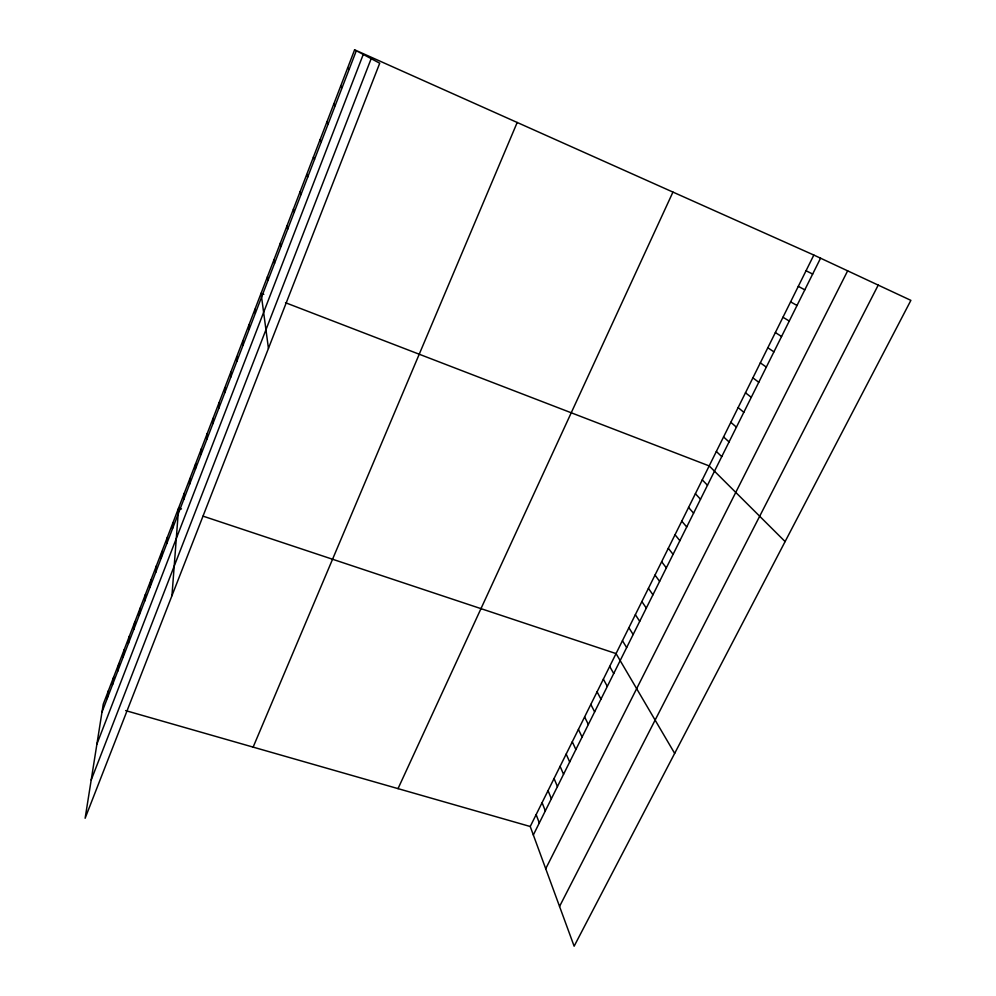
<?xml version="1.0" encoding="UTF-8"?>
<svg xmlns="http://www.w3.org/2000/svg" width="996" height="996" viewBox="0 0 996 996"><rect width="100%" height="100%" fill="white"/><g stroke="black" fill="none" stroke-linecap="round" stroke-linejoin="round"><path stroke-width="1.49" d="M212.945 423.561L213.02 418.42M207.056 438.9L207.193 433.596M201.192 454.139L201.391 448.673M195.378 469.265L195.639 463.65M189.589 484.305L189.925 478.528M183.849 499.245L184.248 493.319M171.959 595.683L178.608 508.01L181.484 508.968M172.47 528.826L172.993 522.614M166.842 543.48L167.428 537.105M161.24 558.021L161.887 551.523M155.687 572.488L156.384 565.84M150.159 586.856L150.919 580.07M144.669 601.136L145.491 594.214M139.216 615.316L140.1 608.257M133.8 629.41L134.734 622.214M128.409 643.416L129.405 636.095M123.056 657.335L124.102 649.878M117.74 671.155L118.848 663.585M112.461 684.899L113.619 677.193M107.207 698.557L108.415 690.726M354.613 49.8L103.248 704.184L85.121 818.264L379.725 63.221L354.613 49.8L813.832 255.051L910.879 300.356L574.132 946.2L530.233 826.506L813.832 255.051M101.99 712.128L356.319 50.709M96.911 744.062L363.254 54.419M91.196 780.005L371.172 58.652M253.133 747.125L517.198 122.471M398.026 788.633L672.947 192.079M533.333 834.959L820.567 258.188M545.721 868.736L847.646 270.837M559.553 906.435L878.223 285.105M125.633 710.596L530.233 826.506M203.06 516.152L616.051 653.588L674.666 753.387M263.791 294.355L261.077 293.31L268.447 348.413M285.491 302.709L709.189 465.916L785.109 541.575M806.038 270.75L812.661 274.062M798.294 286.35L804.805 289.824M790.6 301.85L797.012 305.486M782.968 317.251L789.268 321.048M775.374 332.552L781.561 336.499M767.829 347.753L773.917 351.862M347.616 68.014L349.235 69.16M760.334 362.855L766.322 367.113M752.889 377.858L758.765 382.277M745.481 392.773L751.27 397.329M738.136 407.588L743.813 412.294M730.827 422.304L736.418 427.172M340.669 86.104L342.188 87.461M723.569 436.933L729.06 441.938M716.348 451.474L721.751 456.616M702.267 479.86L707.484 485.276M695.395 493.705L700.512 499.257M333.772 104.057L335.204 105.638M688.56 507.474L693.59 513.152M681.774 521.157L686.717 526.959M675.027 534.752L679.882 540.691M668.316 548.273L673.084 554.336M661.643 561.719L666.336 567.894M326.925 121.886L328.269 123.678M655.019 575.078L659.613 581.378M648.421 588.35L652.94 594.786M641.872 601.559L646.304 608.108M635.361 614.681L639.718 621.342M628.887 627.729L633.157 634.502M320.127 139.577L321.372 141.581M622.45 640.702L626.646 647.587M609.689 666.411L613.723 673.533M603.364 679.16L607.323 686.381M597.077 691.822L600.962 699.167M313.379 157.144L314.537 159.36M590.827 704.421L594.637 711.866M584.615 716.946L588.35 724.503M578.427 729.396L582.087 737.065M572.289 741.783L575.875 749.54M566.176 754.097L569.687 761.965M306.668 174.586L307.752 177.014M560.101 766.335L563.549 774.303M554.062 778.511L557.436 786.566M548.049 790.612L551.361 798.767M542.085 802.639L545.322 810.906M536.147 814.604L539.309 822.97M300.02 191.917L301.016 194.544M293.409 209.11L294.33 211.936M286.86 226.192L287.682 229.217M280.337 243.149L281.084 246.361M273.875 259.981L274.535 263.392M267.451 276.701L268.036 280.312M254.926 309.32L255.362 313.279M248.813 325.219L249.174 329.352M242.75 341.005L243.036 345.326M236.724 356.693L236.936 361.187M230.736 372.28L230.885 376.936M224.797 387.755L224.859 392.586M218.883 403.131L218.883 408.123"/></g></svg>
